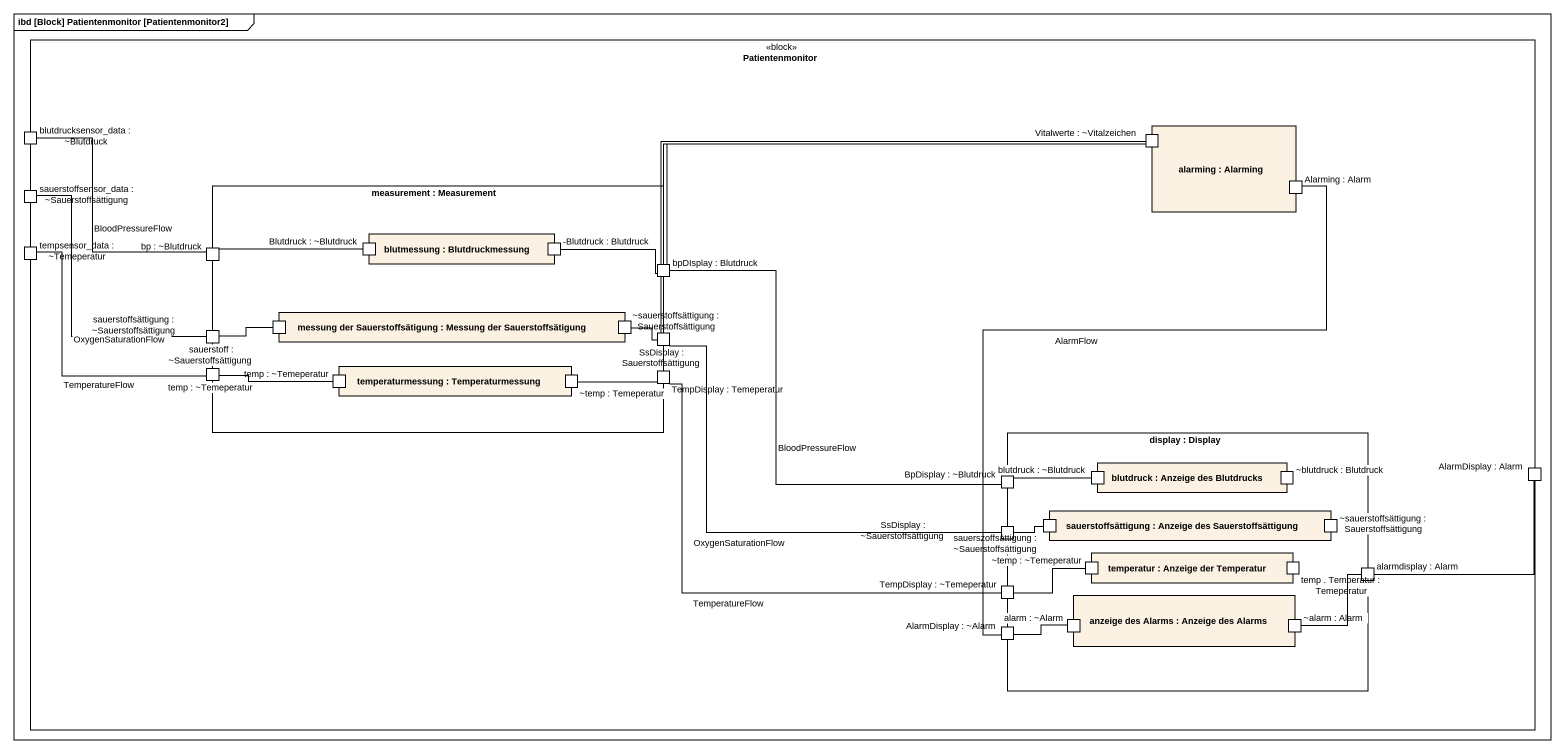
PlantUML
@startuml
mainframe ibd [Block] Patientenmonitor [Patientenmonitor2]
rectangle Patientenmonitor <<block>> {
  port "blutdrucksensor_data : ~Blutdruck" as blutdrucksensor_data
  rectangle "alarming : Alarming" as alarming {
    port "Vitalwerte : ~Vitalzeichen" as Vitalwerte_Vitalzeichen
    port "Alarming : Alarm" as Alarming_Alarm
  }
  port "sauerstoffsensor_data : ~Sauerstoffsättigung" as sauerstoffsensor_data
  rectangle "measurement : Measurement" as measurement {
    port "bp : ~Blutdruck" as bp_Blutdruck
    rectangle "blutmessung : Blutdruckmessung" as blutmessung {
      port "Blutdruck : ~Blutdruck" as Blutdruck_Blutdruck
      port "-Blutdruck : Blutdruck" as Blutdruck_Blutdruck_2
    }
    port "bpDIsplay : Blutdruck" as bpDIsplay_Blutdruck
    rectangle "messung der Sauerstoffsätigung : Messung der Sauerstoffsätigung" as messung_der {
      port "sauerstoffsättigung : ~Sauerstoffsättigung" as sauerstoffsättigung
      port "~sauerstoffsättigung : Sauerstoffsättigung" as sauerstoffsättigung_2
    }
    port "sauerstoff : ~Sauerstoffsättigung" as sauerstoff
    port "SsDisplay : Sauerstoffsättigung" as SsDisplay
    port "temp : ~Temeperatur" as temp_Temeperatur
    rectangle "temperaturmessung : Temperaturmessung" as temperaturmessung {
      port "temp : ~Temeperatur" as temp_Temeperatur_2
      port "~temp : Temeperatur" as temp_Temeperatur_3
    }
    port "TempDisplay : Temeperatur" as TempDisplay_Temeperatur
  }
  port "tempsensor_data : ~Temeperatur" as tempsensor_data_Temeperatur
  rectangle "display : Display" as display {
    port "BpDisplay : ~Blutdruck" as BpDisplay_Blutdruck
    rectangle "blutdruck : Anzeige des Blutdrucks" as blutdruck {
      port "blutdruck : ~Blutdruck" as blutdruck_Blutdruck
      port "~blutdruck : Blutdruck" as blutdruck_Blutdruck_2
    }
    rectangle "sauerstoffsättigung : Anzeige des Sauerstoffsättigung" as sauerstoffsättigung_3 {
      port "sauerszoffsättigung : ~Sauerstoffsättigung" as sauerszoffsättigung
      port "~sauerstoffsättigung : Sauerstoffsättigung" as sauerstoffsättigung_4
    }
    port "SsDisplay : ~Sauerstoffsättigung" as SsDisplay_2
    rectangle "temperatur : Anzeige der Temperatur" as temperatur {
      port "~temp : ~Temeperatur" as temp_Temeperatur_4
      port "temp . Temperatur : Temeperatur" as temp_Temperatur_Temeperatur
    }
    port "TempDisplay : ~Temeperatur" as TempDisplay_Temeperatur_2
    rectangle "anzeige des Alarms : Anzeige des Alarms" as anzeige_des_Alarms {
      port "alarm : ~Alarm" as alarm_Alarm
      port "~alarm : Alarm" as alarm_Alarm_2
    }
    port "alarmdisplay : Alarm" as alarmdisplay_Alarm
    port "AlarmDisplay : ~Alarm" as AlarmDisplay_Alarm_2
  }
  port "AlarmDisplay : Alarm" as AlarmDisplay_Alarm
}
blutdrucksensor_data -- bp_Blutdruck : BloodPressureFlow
sauerstoffsensor_data -- sauerstoff : OxygenSaturationFlow
Alarming_Alarm -- AlarmDisplay_Alarm_2 : AlarmFlow
tempsensor_data_Temeperatur -- temp_Temeperatur : TemperatureFlow
Blutdruck_Blutdruck -left- bp_Blutdruck
Blutdruck_Blutdruck_2 -right- bpDIsplay_Blutdruck
bpDIsplay_Blutdruck -right- Vitalwerte_Vitalzeichen
bpDIsplay_Blutdruck -- BpDisplay_Blutdruck : BloodPressureFlow
sauerstoffsättigung -left- sauerstoff
sauerstoffsättigung_2 -right- SsDisplay
SsDisplay -right- Vitalwerte_Vitalzeichen
SsDisplay -right- SsDisplay_2 : OxygenSaturationFlow
temp_Temeperatur_2 -left- temp_Temeperatur
temp_Temeperatur_3 -right- TempDisplay_Temeperatur
TempDisplay_Temeperatur -right- Vitalwerte_Vitalzeichen
TempDisplay_Temeperatur -- TempDisplay_Temeperatur_2 : TemperatureFlow
blutdruck_Blutdruck -left- BpDisplay_Blutdruck
SsDisplay_2 -right- sauerszoffsättigung
TempDisplay_Temeperatur_2 -right- temp_Temeperatur_4
alarmdisplay_Alarm -right- AlarmDisplay_Alarm
alarm_Alarm -left- AlarmDisplay_Alarm_2
alarm_Alarm_2 -up- alarmdisplay_Alarm
@enduml
